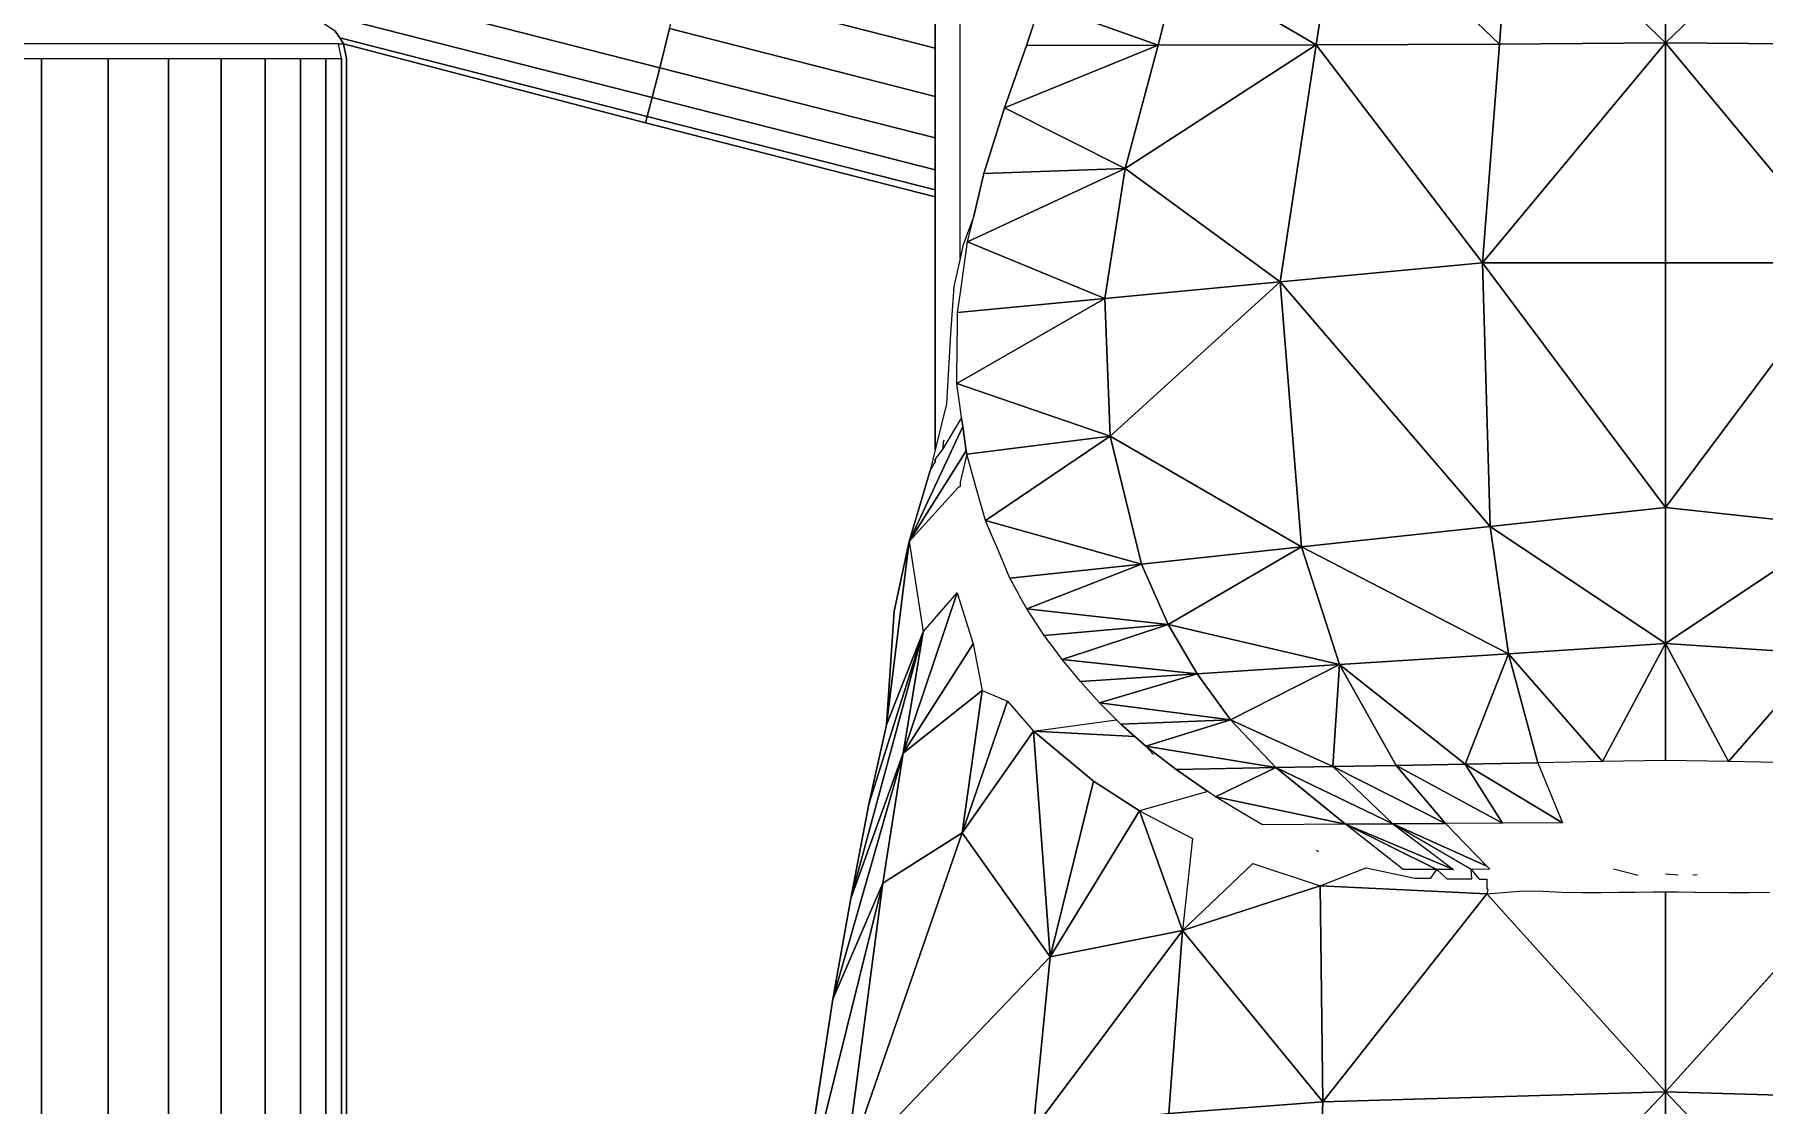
# Model space of a CAD drawing. Header units: centimetres. Extents: x -48696 to 156237, y -5617 to 29024.
# Drawn here: x 80514.478 to 80519.218, y 14724.857 to 14727.788 of the extents above; entities that cross this region are included whole.
import ezdxf

# ---------------------------------------------------------------- set-up
doc = ezdxf.new("R2010")
doc.units = ezdxf.units.CM
doc.layers.add('Moveis', color=1, linetype='Continuous', lineweight=9)
doc.layers.add('Parede Baixa', color=5, linetype='Continuous', lineweight=50)
doc.styles.add('Valéria', font='romantic.ttf', dxfattribs={"height": 10})
doc.dimstyles.new('Cota - 50', dxfattribs={"dimtxt": 10, "dimasz": 5, "dimexe": 10, "dimexo": 20, "dimgap": 5, "dimtad": 1, "dimtxsty": 'Valéria', "dimblk": 'DOT', "dimcen": 0, "dimclrd": 12, "dimclre": 12, "dimclrt": 2, "dimazin": 2, "dimtfac": 1, "dimtix": 1, "dimtmove": 0, "dimatfit": 3, "dimldrblk": 'DOT', "dimfxl": 1, "dimarcsym": 0})

# ---------------------------------------------------------------- blocks, each defined once
blk = doc.blocks.new('o')
at = {"layer": 'Moveis'}
for p, q in [((12557.0976, 3259.7316), (12557.0985, 3259.7198)), ((12557.0949, 3259.6499), (12557.0973, 3259.6824)), ((12557.0822, 3259.5158), (12557.0985, 3259.5799)), ((12557.1429, 3259.4344), (12557.1431, 3259.4443)), ((12557.1416, 3259.3825), (12557.1429, 3259.4344)), ((12557.1393, 3259.334), (12557.1416, 3259.3825)), ((12557.1386, 3259.2842), (12557.1393, 3259.334)), ((12557.0819, 3258.8727), (12557.079, 3258.8801)), ((12557.034, 3258.7523), (12557.0373, 3258.7573)), ((12556.7663, 3258.3134), (12556.7879, 3258.3331)), ((12556.7414, 3258.285), (12556.7098, 3258.249)), ((12556.7663, 3258.3134), (12556.7414, 3258.285)), ((12555.4038, 3257.8706), (12555.4803, 3257.8424)), ((12555.4803, 3257.8424), (12555.5125, 3257.8355)), ((12555.5125, 3257.8355), (12555.5848, 3257.8199)), ((12555.5848, 3257.8199), (12555.7066, 3257.8106)), ((12555.7066, 3257.8106), (12555.8866, 3257.8005)), ((12555.8866, 3257.8005), (12556.0048, 3257.7716)), ((12555.9794, 3257.7947), (12555.9824, 3257.7933)), ((12554.8377, 3257.7716), (12554.9713, 3257.7716)), ((12554.9713, 3257.7716), (12555.0957, 3257.7716)), ((12555.0957, 3257.7716), (12555.2026, 3257.7716)), ((12555.1638, 3257.027), (12555.3537, 3257.7716)), ((12555.2026, 3257.7716), (12555.2846, 3257.7716)), ((12555.2846, 3257.7716), (12555.3362, 3257.7716)), ((12555.3362, 3257.7716), (12555.3537, 3257.7716)), ((12555.3537, 3257.7716), (12556.0048, 3257.7716)), ((12556.002, 3257.7922), (12555.9824, 3257.7933)), ((12556.0048, 3257.7716), (12556.0576, 3257.7588)), ((12556.0296, 3257.7716), (12556.0362, 3257.7716)), ((12556.0576, 3257.7588), (12556.2404, 3257.7047)), ((12556.2404, 3257.7047), (12556.4193, 3257.666)), ((12556.4193, 3257.666), (12556.7118, 3257.6462)), ((12556.7118, 3257.6462), (12556.9156, 3257.6013)), ((12557.1581, 3257.5544), (12556.9156, 3257.6013)), ((12557.4167, 3257.5082), (12557.1581, 3257.5544)), ((12557.9917, 3257.42), (12557.4167, 3257.5082)), ((12554.9603, 3256.2502), (12555.1638, 3257.027)), ((12554.9279, 3256.2285), (12554.9455, 3256.2403)), ((12554.9455, 3256.2403), (12554.9603, 3256.2502)), ((12554.9603, 3256.2502), (12554.9986, 3256.2579)), ((12554.9603, 3256.237), (12554.9603, 3256.2502)), ((12554.9986, 3256.2579), (12558.2986, 3256.2579)), ((12554.9603, 3256.237), (12554.9603, 3256.1974)), ((12554.9603, 3256.1974), (12554.9603, 3256.1321)), ((12554.9603, 3256.1321), (12554.9603, 3256.0422)), ((12554.9603, 3256.0422), (12554.9603, 3255.9289)), ((12554.9603, 3255.9289), (12554.9603, 3255.7943)), ((12554.9603, 3255.7943), (12554.9603, 3255.6403)), ((12554.9603, 3255.6403), (12554.9603, 3255.4693)), ((12554.9603, 3255.4693), (12554.9603, 3255.2842))]:
    blk.add_line(p, q, dxfattribs=at)
for points in [[(12558.6294, 3259.6499), (12557.6556, 3259.6499), (12558.6236, 3260.5672)], [(12558.6236, 3260.5672), (12557.6556, 3259.6499), (12557.6807, 3260.5309)], [(12557.6807, 3260.5309), (12557.6556, 3259.6499), (12557.1459, 3260.1096)], [(12555.5235, 3260.1203), (12554.9582, 3259.6499), (12554.9611, 3260.0768)], [(12555.5235, 3259.6499), (12554.9582, 3259.6499), (12555.5235, 3260.1203)], [(12556.153, 3259.6499), (12555.5235, 3259.6499), (12555.5235, 3260.1203)], [(12556.2015, 3260.1005), (12556.153, 3259.6499), (12555.5235, 3260.1203)], [(12554.9611, 3260.0768), (12554.9582, 3259.6499), (12554.5757, 3260.0476)], [(12556.5022, 3259.6499), (12556.153, 3259.6499), (12556.2015, 3260.1005)], [(12556.5286, 3260.0535), (12556.5022, 3259.6499), (12556.2015, 3260.1005)], [(12554.9582, 3259.6499), (12554.5757, 3259.6499), (12554.5757, 3260.0476)], [(12556.8061, 3259.8119), (12556.5022, 3259.6499), (12556.5286, 3260.0535)], [(12556.8092, 3259.978), (12556.8061, 3259.8119), (12556.5286, 3260.0535)], [(12556.8061, 3259.8119), (12556.8029, 3259.6499), (12556.5022, 3259.6499)], [(12554.9582, 3259.6499), (12554.5757, 3259.2521), (12554.5757, 3259.6499)], [(12554.9611, 3259.2229), (12554.5757, 3259.2521), (12554.9582, 3259.6499)], [(12555.5235, 3259.1794), (12554.9611, 3259.2229), (12554.9582, 3259.6499)], [(12555.5235, 3259.1794), (12554.9582, 3259.6499), (12555.5235, 3259.6499)], [(12556.153, 3259.6499), (12555.5235, 3259.1794), (12555.5235, 3259.6499)], [(12556.2015, 3259.1992), (12555.5235, 3259.1794), (12556.153, 3259.6499)], [(12556.5022, 3259.6499), (12556.2015, 3259.1992), (12556.153, 3259.6499)], [(12556.5286, 3259.2462), (12556.2015, 3259.1992), (12556.5022, 3259.6499)], [(12556.8061, 3259.4878), (12556.5286, 3259.2462), (12556.5022, 3259.6499)], [(12556.8061, 3259.4878), (12556.5022, 3259.6499), (12556.8029, 3259.6499)], [(12557.6807, 3258.7688), (12557.1459, 3259.1901), (12557.6556, 3259.6499)], [(12558.6294, 3259.6499), (12558.6236, 3258.7325), (12557.6556, 3259.6499)], [(12558.6236, 3258.7325), (12557.6807, 3258.7688), (12557.6556, 3259.6499)], [(12556.8092, 3259.3217), (12556.5286, 3259.2462), (12556.8061, 3259.4878)], [(12556.9633, 3259.3852), (12556.8127, 3259.1343), (12556.8092, 3259.3217)], [(12556.9643, 3259.2304), (12556.8127, 3259.1343), (12556.9633, 3259.3852)], [(12556.8127, 3259.1343), (12556.5286, 3259.2462), (12556.8092, 3259.3217)], [(12554.9611, 3259.2229), (12554.5679, 3258.8119), (12554.5757, 3259.2521)], [(12554.9627, 3258.7512), (12554.5679, 3258.8119), (12554.9611, 3259.2229)], [(12555.5235, 3259.1794), (12554.9627, 3258.7512), (12554.9611, 3259.2229)], [(12556.5286, 3259.2462), (12556.2539, 3258.7134), (12556.2015, 3259.1992)], [(12556.5568, 3258.8111), (12556.2539, 3258.7134), (12556.5286, 3259.2462)], [(12556.8127, 3259.1343), (12556.5568, 3258.8111), (12556.5286, 3259.2462)], [(12556.9643, 3259.2304), (12556.816, 3258.9574), (12556.8127, 3259.1343)], [(12556.9653, 3259.084), (12556.816, 3258.9574), (12556.9643, 3259.2304)], [(12555.5727, 3258.6586), (12554.9627, 3258.7512), (12555.5235, 3259.1794)], [(12556.2015, 3259.1992), (12555.5727, 3258.6586), (12555.5235, 3259.1794)], [(12556.2539, 3258.7134), (12555.5727, 3258.6586), (12556.2015, 3259.1992)], [(12557.6807, 3258.7688), (12557.1252, 3258.7613), (12557.1459, 3259.1901)], [(12556.816, 3258.9574), (12556.5568, 3258.8111), (12556.8127, 3259.1343)], [(12556.9653, 3259.084), (12556.819, 3258.7941), (12556.816, 3258.9574)], [(12556.9663, 3258.9486), (12556.819, 3258.7941), (12556.9653, 3259.084)], [(12557.0833, 3259.1049), (12556.9671, 3258.8268), (12556.9663, 3258.9486)], [(12557.0834, 3259.0621), (12556.9671, 3258.8268), (12557.0833, 3259.1049)], [(12557.0836, 3258.9754), (12556.9671, 3258.8268), (12557.0834, 3259.0621)], [(12556.819, 3258.7941), (12556.5568, 3258.8111), (12556.816, 3258.9574)], [(12556.9663, 3258.9486), (12556.8217, 3258.6475), (12556.819, 3258.7941)], [(12556.9671, 3258.8268), (12556.8217, 3258.6475), (12556.9663, 3258.9486)], [(12556.9671, 3258.8268), (12556.8964, 3258.4921), (12556.8217, 3258.6475)], [(12554.9627, 3258.7512), (12554.7549, 3258.3976), (12554.5679, 3258.8119)], [(12556.5568, 3258.8111), (12556.4539, 3258.3705), (12556.2539, 3258.7134)], [(12556.5806, 3258.4451), (12556.4539, 3258.3705), (12556.5568, 3258.8111)], [(12556.819, 3258.7941), (12556.6986, 3258.5309), (12556.5568, 3258.8111)], [(12556.6986, 3258.5309), (12556.5806, 3258.4451), (12556.5568, 3258.8111)], [(12556.8217, 3258.6475), (12556.6986, 3258.5309), (12556.819, 3258.7941)], [(12554.964, 3258.3453), (12554.7549, 3258.3976), (12554.9627, 3258.7512)], [(12555.5727, 3258.6586), (12555.2809, 3258.2606), (12554.9627, 3258.7512)], [(12555.2809, 3258.2606), (12554.964, 3258.3453), (12554.9627, 3258.7512)], [(12557.2407, 3258.408), (12557.0683, 3258.5883), (12557.1252, 3258.7613)], [(12557.6807, 3258.7688), (12557.2407, 3258.408), (12557.1252, 3258.7613)], [(12557.7112, 3258.3723), (12557.2407, 3258.408), (12557.6807, 3258.7688)], [(12558.6236, 3258.7325), (12557.7112, 3258.3723), (12557.6807, 3258.7688)], [(12556.2539, 3258.7134), (12555.9692, 3258.2218), (12555.5727, 3258.6586)], [(12556.2981, 3258.3025), (12555.9692, 3258.2218), (12556.2539, 3258.7134)], [(12556.4539, 3258.3705), (12556.2981, 3258.3025), (12556.2539, 3258.7134)], [(12555.6153, 3258.2078), (12555.2809, 3258.2606), (12555.5727, 3258.6586)], [(12555.9692, 3258.2218), (12555.6153, 3258.2078), (12555.5727, 3258.6586)], [(12556.8217, 3258.6475), (12556.7663, 3258.3134), (12556.6986, 3258.5309)], [(12556.8265, 3258.391), (12556.7663, 3258.3134), (12556.8217, 3258.6475)], [(12556.6986, 3258.5309), (12556.655, 3258.1941), (12556.5806, 3258.4451)], [(12556.5806, 3258.4451), (12556.5432, 3258.0983), (12556.4539, 3258.3705)], [(12556.6, 3258.145), (12556.5432, 3258.0983), (12556.5806, 3258.4451)], [(12557.2407, 3258.408), (12556.9328, 3258.2971), (12557.0037, 3258.4336)], [(12554.964, 3258.3453), (12554.8567, 3258.0426), (12554.7549, 3258.3976)], [(12557.3082, 3258.0674), (12556.9328, 3258.2971), (12557.2407, 3258.408)], [(12557.7528, 3258.024), (12557.2407, 3258.408), (12557.7112, 3258.3723)], [(12557.7528, 3258.024), (12557.3082, 3258.0674), (12557.2407, 3258.408)], [(12555.1252, 3257.9503), (12554.9651, 3258.0063), (12554.964, 3258.3453)], [(12555.2809, 3258.2606), (12555.1252, 3257.9503), (12554.964, 3258.3453)], [(12556.4539, 3258.3705), (12556.4135, 3258.0073), (12556.2981, 3258.3025)], [(12556.482, 3258.0522), (12556.4135, 3258.0073), (12556.4539, 3258.3705)], [(12556.2981, 3258.3025), (12556.1859, 3257.9012), (12555.9692, 3258.2218)], [(12557.3082, 3258.0674), (12556.8567, 3258.1784), (12556.9328, 3258.2971)], [(12555.2938, 3257.8971), (12555.1252, 3257.9503), (12555.2809, 3258.2606)], [(12555.6153, 3258.2078), (12555.47, 3257.8546), (12555.2809, 3258.2606)], [(12555.9692, 3258.2218), (12555.8341, 3257.827), (12555.6153, 3258.2078)], [(12557.3082, 3258.0674), (12556.7277, 3258.0247), (12556.8567, 3258.1784)], [(12557.3082, 3258.0674), (12556.9893, 3257.8407), (12556.7277, 3258.0247)], [(12557.8611, 3257.5393), (12556.9893, 3257.8407), (12557.3082, 3258.0674)], [(12557.8611, 3257.5393), (12557.3082, 3258.0674), (12557.7528, 3258.024)], [(12556.9893, 3257.8407), (12556.6505, 3257.9577), (12556.7277, 3258.0247)], [(12556.9893, 3257.8407), (12556.6234, 3257.8928), (12556.6505, 3257.9577)], [(12556.7845, 3257.6889), (12556.5037, 3257.869), (12556.6234, 3257.8928)], [(12556.2404, 3257.7047), (12555.9443, 3257.8425), (12556.0074, 3257.8514)], [(12556.7845, 3257.6889), (12556.3723, 3257.8282), (12556.5037, 3257.869)], [(12557.8611, 3257.5393), (12557.1187, 3257.6374), (12556.9893, 3257.8407)], [(12556.7845, 3257.6889), (12556.4727, 3257.7411), (12556.3723, 3257.8282)], [(12556.7118, 3257.6462), (12556.2404, 3257.7047), (12556.4727, 3257.7411)], [(12557.1581, 3257.5544), (12556.4727, 3257.7411), (12556.7845, 3257.6889)], [(12557.1581, 3257.5544), (12556.9156, 3257.6013), (12556.4727, 3257.7411)], [(12556.9156, 3257.6013), (12556.7118, 3257.6462), (12556.4727, 3257.7411)], [(12556.7118, 3257.6462), (12556.4193, 3257.666), (12556.2404, 3257.7047)], [(12557.4167, 3257.5082), (12556.7845, 3257.6889), (12557.1187, 3257.6374)], [(12557.4167, 3257.5082), (12557.1581, 3257.5544), (12556.7845, 3257.6889)], [(12557.9917, 3257.42), (12557.1187, 3257.6374), (12557.8611, 3257.5393)], [(12557.9917, 3257.42), (12557.4167, 3257.5082), (12557.1187, 3257.6374)]]:
    blk.add_3dface(points, dxfattribs=at)
for points, invisible_edges in [([(12557.1416, 3259.9173), (12557.1459, 3260.1096), (12557.1429, 3259.8653)], 3), ([(12557.6556, 3259.6499), (12557.1429, 3259.8653), (12557.1459, 3260.1096)], 3), ([(12557.6556, 3259.6499), (12557.1427, 3259.8144), (12557.1429, 3259.8653)], 13), ([(12557.6556, 3259.6499), (12557.1417, 3259.7278), (12557.1427, 3259.8144)], 13), ([(12557.6556, 3259.6499), (12557.1412, 3259.6825), (12557.1417, 3259.7245)], 13), ([(12557.6556, 3259.6499), (12557.1417, 3259.7245), (12557.1417, 3259.7278)], 13), ([(12557.1412, 3259.6781), (12557.6556, 3259.6499), (12557.1408, 3259.6499)], 1), ([(12557.6556, 3259.6499), (12557.1412, 3259.6781), (12557.1412, 3259.6825)], 13), ([(12557.6556, 3259.6499), (12557.1412, 3259.6216), (12557.1408, 3259.6499)], 1), ([(12557.1412, 3259.6216), (12557.6556, 3259.6499), (12557.1412, 3259.6172)], 3), ([(12557.1412, 3259.6172), (12557.6556, 3259.6499), (12557.1417, 3259.5719)], 3), ([(12557.1417, 3259.5719), (12557.6556, 3259.6499), (12557.1422, 3259.5303)], 3), ([(12557.1422, 3259.5303), (12557.6556, 3259.6499), (12557.1427, 3259.4853)], 3), ([(12557.1427, 3259.4853), (12557.6556, 3259.6499), (12557.1431, 3259.4443)], 3), ([(12557.1431, 3259.4443), (12557.6556, 3259.6499), (12557.1459, 3259.1901)], 13), ([(12557.1459, 3259.1901), (12557.1429, 3259.4344), (12557.1431, 3259.4443)], 13), ([(12557.1459, 3259.1901), (12557.1416, 3259.3825), (12557.1429, 3259.4344)], 13), ([(12557.1459, 3259.1901), (12557.1393, 3259.334), (12557.1416, 3259.3825)], 13), ([(12557.1393, 3259.334), (12557.1459, 3259.1901), (12557.1386, 3259.2842)], 1), ([(12556.9663, 3258.9486), (12556.9901, 3259.1081), (12557.0748, 3259.1903)], 1), ([(12557.0748, 3259.1903), (12557.0832, 3259.1504), (12556.9663, 3258.9486)], 1), ([(12557.0832, 3259.1504), (12557.0748, 3259.1903), (12557.083, 3259.1984)], 1), ([(12557.1323, 3259.1902), (12557.1086, 3259.171), (12557.1083, 3259.1902)], 1), ([(12557.1252, 3258.7613), (12557.1323, 3259.1902), (12557.1459, 3259.1901)], 3), ([(12557.1459, 3259.1901), (12557.1323, 3259.1902), (12557.1358, 3259.193)], 1), ([(12557.1086, 3259.171), (12557.1072, 3259.1519), (12557.0832, 3259.1504)], 1), ([(12557.1072, 3259.1519), (12557.1086, 3259.171), (12557.1074, 3259.1292)], 3), ([(12557.1074, 3259.1292), (12557.1086, 3259.171), (12557.1078, 3259.0872)], 3), ([(12556.9757, 3259.0941), (12556.9663, 3258.9486), (12556.9653, 3259.084)], 1), ([(12556.9663, 3258.9486), (12556.9757, 3259.0941), (12556.9901, 3259.1081)], 13), ([(12557.1078, 3259.0872), (12557.1055, 3259.0459), (12557.0834, 3259.0621)], 1), ([(12557.1055, 3259.0459), (12557.1078, 3259.0872), (12557.1056, 3259.0049)], 3), ([(12557.1056, 3259.0049), (12557.0819, 3258.8727), (12557.079, 3258.8801)], 1), ([(12557.0819, 3258.8727), (12557.1056, 3259.0049), (12557.1252, 3258.7613)], 3), ([(12556.9671, 3258.8268), (12556.9366, 3258.5596), (12556.8964, 3258.4921)], 1), ([(12556.9366, 3258.5596), (12556.9671, 3258.8268), (12556.9686, 3258.6132)], 1), ([(12556.8217, 3258.6475), (12556.8833, 3258.4731), (12556.8265, 3258.391)], 1), ([(12556.8833, 3258.4731), (12556.8217, 3258.6475), (12556.8964, 3258.4921)], 1), ([(12556.6986, 3258.5309), (12556.6782, 3258.2174), (12556.655, 3258.1941)], 1), ([(12556.6782, 3258.2174), (12556.6986, 3258.5309), (12556.6983, 3258.2376)], 3), ([(12556.6983, 3258.2376), (12556.6986, 3258.5309), (12556.7098, 3258.249)], 1), ([(12556.7663, 3258.3134), (12556.7098, 3258.249), (12556.6986, 3258.5309)], 1), ([(12556.8567, 3258.1784), (12556.8265, 3258.391), (12556.8833, 3258.4731)], 13), ([(12556.8567, 3258.1784), (12556.8833, 3258.4731), (12556.9328, 3258.2971)], 1), ([(12556.655, 3258.1941), (12556.6, 3258.145), (12556.5806, 3258.4451)], 1), ([(12556.8567, 3258.1784), (12556.7663, 3258.3134), (12556.8265, 3258.391)], 13), ([(12554.964, 3258.3453), (12554.916, 3258.0228), (12554.8567, 3258.0426)], 1), ([(12554.916, 3258.0228), (12554.964, 3258.3453), (12554.9651, 3258.0063)], 1), ([(12556.5432, 3258.0983), (12556.482, 3258.0522), (12556.4539, 3258.3705)], 1), ([(12556.2981, 3258.3025), (12556.215, 3257.9134), (12556.1859, 3257.9012)], 1), ([(12556.215, 3257.9134), (12556.2981, 3258.3025), (12556.2541, 3257.93)], 3), ([(12556.2541, 3257.93), (12556.2981, 3258.3025), (12556.3346, 3257.9639)], 1), ([(12556.2981, 3258.3025), (12556.3813, 3257.9896), (12556.3346, 3257.9639)], 3), ([(12556.3813, 3257.9896), (12556.2981, 3258.3025), (12556.4135, 3258.0073)], 1), ([(12556.7098, 3258.249), (12556.7663, 3258.3134), (12556.7414, 3258.285)], 1), ([(12556.7277, 3258.0247), (12556.7098, 3258.249), (12556.7414, 3258.285)], 1), ([(12556.7414, 3258.285), (12556.8567, 3258.1784), (12556.7277, 3258.0247)], 1), ([(12556.8567, 3258.1784), (12556.7414, 3258.285), (12556.7663, 3258.3134)], 13), ([(12555.2809, 3258.2606), (12555.4038, 3257.8706), (12555.2938, 3257.8971)], 1), ([(12555.4038, 3257.8706), (12555.2809, 3258.2606), (12555.47, 3257.8546)], 1), ([(12556.7098, 3258.249), (12556.7277, 3258.0247), (12556.6983, 3258.2376)], 1), ([(12555.6153, 3258.2078), (12555.6063, 3257.8355), (12555.47, 3257.8546)], 1), ([(12555.6063, 3257.8355), (12555.6153, 3258.2078), (12555.651, 3257.8292)], 1), ([(12555.8341, 3257.827), (12555.651, 3257.8292), (12555.6153, 3258.2078)], 1), ([(12555.9692, 3258.2218), (12555.8419, 3257.8281), (12555.8341, 3257.827)], 1), ([(12555.8419, 3257.8281), (12555.9692, 3258.2218), (12555.8946, 3257.8355)], 3), ([(12555.8946, 3257.8355), (12555.9692, 3258.2218), (12555.9232, 3257.8395)], 3), ([(12555.9232, 3257.8395), (12555.9692, 3258.2218), (12555.9443, 3257.8425)], 3), ([(12555.9443, 3257.8425), (12555.9692, 3258.2218), (12556.0074, 3257.8514)], 3), ([(12556.0074, 3257.8514), (12555.9692, 3258.2218), (12556.0153, 3257.8526)], 1), ([(12555.9692, 3258.2218), (12556.0961, 3257.8756), (12556.0153, 3257.8526)], 1), ([(12556.0961, 3257.8756), (12555.9692, 3258.2218), (12556.1859, 3257.9012)], 1), ([(12556.6, 3258.145), (12556.655, 3258.1941), (12556.6228, 3258.1654)], 1), ([(12556.482, 3258.0522), (12556.5432, 3258.0983), (12556.485, 3258.0545)], 3), ([(12556.485, 3258.0545), (12556.5432, 3258.0983), (12556.5146, 3258.0767)], 1), ([(12555.1252, 3257.9503), (12554.916, 3258.0228), (12554.9651, 3258.0063)], 1), ([(12556.3346, 3257.9639), (12556.3813, 3257.9896), (12556.3728, 3257.9849)], 1), ([(12552.0413, 3257.8355), (12555.1252, 3257.9503), (12555.2938, 3257.8971)], 13), ([(12555.4803, 3257.8424), (12555.2938, 3257.8971), (12555.4038, 3257.8706)], 1), ([(12556.9893, 3257.8407), (12556.7845, 3257.6889), (12556.6234, 3257.8928)], 1), ([(12552.0413, 3257.8355), (12555.4803, 3257.8424), (12555.5125, 3257.8355)], 1), ([(12555.9443, 3257.8425), (12556.002, 3257.7922), (12555.9232, 3257.8395)], 1), ([(12556.002, 3257.7922), (12555.9443, 3257.8425), (12556.2404, 3257.7047)], 13), ([(12556.0153, 3257.8526), (12556.2404, 3257.7047), (12556.0074, 3257.8514)], 1), ([(12556.2404, 3257.7047), (12556.0153, 3257.8526), (12556.0872, 3257.8355)], 13), ([(12556.7845, 3257.6889), (12556.9893, 3257.8407), (12557.1187, 3257.6374)], 1), ([(12552.0413, 3257.7716), (12555.5125, 3257.8355), (12554.3217, 3257.7716)], 3), ([(12554.3217, 3257.7716), (12555.5125, 3257.8355), (12554.3393, 3257.7716)], 3), ([(12554.3393, 3257.7716), (12555.5125, 3257.8355), (12554.3908, 3257.7716)], 3), ([(12554.3908, 3257.7716), (12555.5125, 3257.8355), (12554.4728, 3257.7716)], 3), ([(12554.4728, 3257.7716), (12555.5125, 3257.8355), (12554.5797, 3257.7716)], 3), ([(12554.5797, 3257.7716), (12555.5125, 3257.8355), (12554.7042, 3257.7716)], 3), ([(12554.7042, 3257.7716), (12555.5125, 3257.8355), (12554.8377, 3257.7716)], 3), ([(12554.8377, 3257.7716), (12555.5125, 3257.8355), (12554.9713, 3257.7716)], 3), ([(12554.9713, 3257.7716), (12555.5125, 3257.8355), (12555.0957, 3257.7716)], 3), ([(12555.0957, 3257.7716), (12555.5125, 3257.8355), (12555.2026, 3257.7716)], 3), ([(12555.2026, 3257.7716), (12555.5125, 3257.8355), (12555.2846, 3257.7716)], 3), ([(12555.2846, 3257.7716), (12555.5125, 3257.8355), (12555.3362, 3257.7716)], 3), ([(12555.3362, 3257.7716), (12555.5125, 3257.8355), (12555.3537, 3257.7716)], 3), ([(12555.3537, 3257.7716), (12555.5125, 3257.8355), (12555.5848, 3257.8199)], 13), ([(12555.3537, 3257.7716), (12555.5848, 3257.8199), (12556.0048, 3257.7716)], 3), ([(12556.0048, 3257.7716), (12555.5848, 3257.8199), (12555.7066, 3257.8106)], 13), ([(12555.651, 3257.8292), (12555.8341, 3257.827), (12555.6777, 3257.8289)], 3), ([(12555.6777, 3257.8289), (12555.8341, 3257.827), (12555.8157, 3257.8272)], 1), ([(12556.0048, 3257.7716), (12555.7066, 3257.8106), (12555.8866, 3257.8005)], 1), ([(12556.2404, 3257.7047), (12556.0872, 3257.8355), (12556.101, 3257.8308)], 3), ([(12556.101, 3257.8308), (12556.0872, 3257.8355), (12556.099, 3257.8355)], 1), ([(12554.8047, 3257.1186), (12554.8377, 3257.7716), (12554.9713, 3257.7716)], 1), ([(12554.9713, 3257.7716), (12554.9215, 3257.0888), (12554.8047, 3257.1186)], 1), ([(12554.9215, 3257.0888), (12554.9713, 3257.7716), (12555.0957, 3257.7716)], 1), ([(12555.0957, 3257.7716), (12555.0219, 3257.0632), (12554.9215, 3257.0888)], 1), ([(12555.0219, 3257.0632), (12555.0957, 3257.7716), (12555.2026, 3257.7716)], 1), ([(12555.2026, 3257.7716), (12555.0988, 3257.0435), (12555.0219, 3257.0632)], 1), ([(12555.0988, 3257.0435), (12555.2026, 3257.7716), (12555.2846, 3257.7716)], 1), ([(12555.2846, 3257.7716), (12555.1472, 3257.0312), (12555.0988, 3257.0435)], 1), ([(12555.1472, 3257.0312), (12555.2846, 3257.7716), (12555.3362, 3257.7716)], 1), ([(12555.3362, 3257.7716), (12555.1638, 3257.027), (12555.1472, 3257.0312)], 1), ([(12558.2986, 3256.2579), (12555.1638, 3257.027), (12555.3537, 3257.7716)], 13), ([(12558.2986, 3256.2579), (12555.1638, 3257.027), (12555.3537, 3257.7716)], 13), ([(12558.2986, 3256.2579), (12555.1638, 3257.027), (12555.3537, 3257.7716)], 13), ([(12558.2986, 3256.2579), (12555.1638, 3257.027), (12555.3537, 3257.7716)], 13), ([(12558.2986, 3256.2579), (12555.1638, 3257.027), (12555.3537, 3257.7716)], 13), ([(12555.1638, 3257.027), (12555.3362, 3257.7716), (12555.3537, 3257.7716)], 1), ([(12558.2986, 3256.2579), (12555.3537, 3257.7716), (12556.0048, 3257.7716)], 13), ([(12558.2986, 3256.2579), (12555.3537, 3257.7716), (12556.0048, 3257.7716)], 13), ([(12558.2986, 3256.2579), (12555.3537, 3257.7716), (12556.0048, 3257.7716)], 13), ([(12558.2986, 3256.2579), (12555.3537, 3257.7716), (12556.0048, 3257.7716)], 13), ([(12558.2986, 3256.2579), (12555.3537, 3257.7716), (12556.0048, 3257.7716)], 13), ([(12556.002, 3257.7922), (12556.0362, 3257.7716), (12556.0296, 3257.7716)], 1), ([(12558.2986, 3256.2579), (12556.0048, 3257.7716), (12556.0576, 3257.7588)], 13), ([(12558.2986, 3256.2579), (12556.0048, 3257.7716), (12556.0576, 3257.7588)], 13), ([(12558.2986, 3256.2579), (12556.0048, 3257.7716), (12556.0576, 3257.7588)], 13), ([(12558.2986, 3256.2579), (12556.0048, 3257.7716), (12556.0576, 3257.7588)], 13), ([(12558.2986, 3256.2579), (12556.0048, 3257.7716), (12556.0576, 3257.7588)], 13), ([(12556.0362, 3257.7716), (12556.2404, 3257.7047), (12556.0576, 3257.7588)], 1), ([(12558.2986, 3256.2579), (12556.0576, 3257.7588), (12556.2404, 3257.7047)], 13), ([(12558.2986, 3256.2579), (12556.0576, 3257.7588), (12556.2404, 3257.7047)], 13), ([(12558.2986, 3256.2579), (12556.0576, 3257.7588), (12556.2404, 3257.7047)], 13), ([(12558.2986, 3256.2579), (12556.0576, 3257.7588), (12556.2404, 3257.7047)], 13), ([(12558.2986, 3256.2579), (12556.0576, 3257.7588), (12556.2404, 3257.7047)], 13), ([(12558.2986, 3256.2579), (12556.2404, 3257.7047), (12556.4193, 3257.666)], 13), ([(12558.2986, 3256.2579), (12556.2404, 3257.7047), (12556.4193, 3257.666)], 13), ([(12558.2986, 3256.2579), (12556.2404, 3257.7047), (12556.4193, 3257.666)], 13), ([(12558.2986, 3256.2579), (12556.2404, 3257.7047), (12556.4193, 3257.666)], 13), ([(12558.2986, 3256.2579), (12556.2404, 3257.7047), (12556.4193, 3257.666)], 13), ([(12558.2986, 3256.2579), (12556.4193, 3257.666), (12556.7118, 3257.6462)], 13), ([(12558.2986, 3256.2579), (12556.4193, 3257.666), (12556.7118, 3257.6462)], 13), ([(12558.2986, 3256.2579), (12556.4193, 3257.666), (12556.7118, 3257.6462)], 13), ([(12558.2986, 3256.2579), (12556.4193, 3257.666), (12556.7118, 3257.6462)], 13), ([(12558.2986, 3256.2579), (12556.4193, 3257.666), (12556.7118, 3257.6462)], 13), ([(12558.2986, 3256.2579), (12556.7118, 3257.6462), (12556.9156, 3257.6013)], 13), ([(12558.2986, 3256.2579), (12556.7118, 3257.6462), (12556.9156, 3257.6013)], 13), ([(12558.2986, 3256.2579), (12556.7118, 3257.6462), (12556.9156, 3257.6013)], 13), ([(12558.2986, 3256.2579), (12556.7118, 3257.6462), (12556.9156, 3257.6013)], 13), ([(12558.2986, 3256.2579), (12556.7118, 3257.6462), (12556.9156, 3257.6013)], 13), ([(12558.2986, 3256.2579), (12556.9156, 3257.6013), (12557.1581, 3257.5544)], 13), ([(12558.2986, 3256.2579), (12556.9156, 3257.6013), (12557.1581, 3257.5544)], 13), ([(12558.2986, 3256.2579), (12556.9156, 3257.6013), (12557.1581, 3257.5544)], 13), ([(12558.2986, 3256.2579), (12556.9156, 3257.6013), (12557.1581, 3257.5544)], 13), ([(12558.2986, 3256.2579), (12556.9156, 3257.6013), (12557.1581, 3257.5544)], 13), ([(12558.2986, 3256.2579), (12557.1581, 3257.5544), (12557.4167, 3257.5082)], 13), ([(12558.2986, 3256.2579), (12557.1581, 3257.5544), (12557.4167, 3257.5082)], 13), ([(12558.2986, 3256.2579), (12557.1581, 3257.5544), (12557.4167, 3257.5082)], 13), ([(12558.2986, 3256.2579), (12557.1581, 3257.5544), (12557.4167, 3257.5082)], 13), ([(12558.2986, 3256.2579), (12557.1581, 3257.5544), (12557.4167, 3257.5082)], 13), ([(12558.2986, 3256.2579), (12557.4167, 3257.5082), (12557.9917, 3257.42)], 13), ([(12558.2986, 3256.2579), (12557.4167, 3257.5082), (12557.9917, 3257.42)], 13), ([(12558.2986, 3256.2579), (12557.4167, 3257.5082), (12557.9917, 3257.42)], 13), ([(12558.2986, 3256.2579), (12557.4167, 3257.5082), (12557.9917, 3257.42)], 13), ([(12558.2986, 3256.2579), (12557.4167, 3257.5082), (12557.9917, 3257.42)], 13), ([(12554.7781, 3256.1079), (12554.9215, 3257.0888), (12555.0219, 3257.0632)], 1), ([(12555.0219, 3257.0632), (12554.8486, 3256.1079), (12554.7781, 3256.1079)], 1), ([(12554.8486, 3256.1079), (12555.0219, 3257.0632), (12554.8486, 3256.0957)], 3), ([(12554.8486, 3256.0957), (12555.0219, 3257.0632), (12554.8486, 3256.0595)], 3), ([(12554.8486, 3256.0595), (12555.0219, 3257.0632), (12555.0988, 3257.0435)], 1), ([(12555.0988, 3257.0435), (12554.8486, 3255.9997), (12554.8486, 3256.0595)], 1), ([(12554.9062, 3256.196), (12555.0988, 3257.0435), (12554.9279, 3256.2285)], 3), ([(12554.9279, 3256.2285), (12555.0988, 3257.0435), (12554.9455, 3256.2403)], 3), ([(12554.9455, 3256.2403), (12555.0988, 3257.0435), (12555.1472, 3257.0312)], 1), ([(12555.1472, 3257.0312), (12554.9603, 3256.2502), (12554.9455, 3256.2403)], 1), ([(12554.9603, 3256.2502), (12555.1472, 3257.0312), (12555.1638, 3257.027)], 1), ([(12555.1638, 3257.027), (12554.9986, 3256.2579), (12554.9603, 3256.2502)], 1), ([(12555.1638, 3257.027), (12554.9986, 3256.2579), (12554.9603, 3256.2502)], 1), ([(12555.1638, 3257.027), (12554.9986, 3256.2579), (12554.9603, 3256.2502)], 1), ([(12555.1638, 3257.027), (12554.9986, 3256.2579), (12554.9603, 3256.2502)], 1), ([(12555.1638, 3257.027), (12554.9986, 3256.2579), (12554.9603, 3256.2502)], 1), ([(12554.9986, 3256.2579), (12555.1638, 3257.027), (12558.2986, 3256.2579)], 3), ([(12554.9986, 3256.2579), (12555.1638, 3257.027), (12558.2986, 3256.2579)], 3), ([(12554.9986, 3256.2579), (12555.1638, 3257.027), (12558.2986, 3256.2579)], 3), ([(12554.9986, 3256.2579), (12555.1638, 3257.027), (12558.2986, 3256.2579)], 3), ([(12554.9986, 3256.2579), (12555.1638, 3257.027), (12558.2986, 3256.2579)], 3), ([(12554.9986, 3256.2579), (12554.9603, 3256.237), (12554.9603, 3256.2502)], 1), ([(12554.9603, 3256.237), (12554.9986, 3256.2579), (12554.9986, 3256.2446)], 3), ([(12554.9986, 3256.2446), (12554.9986, 3256.2579), (12558.2986, 3256.2579)], 13), ([(12554.9986, 3256.2446), (12558.2986, 3256.2579), (12558.2986, 3256.2446)], 3), ([(12558.2986, 3256.2446), (12554.9986, 3256.2048), (12554.9986, 3256.2446)], 1), ([(12554.9986, 3256.2048), (12558.2986, 3256.2446), (12558.2986, 3256.2048)], 1), ([(12558.2986, 3256.2048), (12554.9986, 3256.1392), (12554.9986, 3256.2048)], 1), ([(12554.9986, 3256.1392), (12558.2986, 3256.2048), (12558.2986, 3256.1392)], 1), ([(12558.2986, 3256.1392), (12554.9986, 3256.0488), (12554.9986, 3256.1392)], 1), ([(12554.9986, 3256.0488), (12558.2986, 3256.1392), (12558.2986, 3256.0488)], 1), ([(12558.2986, 3256.0488), (12554.9986, 3255.9351), (12554.9986, 3256.0488)], 1), ([(12554.9986, 3255.9351), (12558.2986, 3256.0488), (12558.2986, 3255.9351)], 1), ([(12554.9986, 3255.9351), (12558.2986, 3255.7998), (12554.9986, 3255.7998)], 1), ([(12558.2986, 3255.7998), (12554.9986, 3255.9351), (12558.2986, 3255.9351)], 1), ([(12558.2986, 3255.7998), (12554.9986, 3255.6451), (12554.9986, 3255.7998)], 1), ([(12554.9986, 3255.6451), (12558.2986, 3255.7998), (12558.2986, 3255.6451)], 1), ([(12558.2986, 3255.6451), (12554.9986, 3255.4734), (12554.9986, 3255.6451)], 1), ([(12554.9986, 3255.4734), (12558.2986, 3255.6451), (12558.2986, 3255.4734)], 1), ([(12558.2986, 3255.4734), (12554.9986, 3255.2874), (12554.9986, 3255.4734)], 1), ([(12554.9986, 3255.2874), (12558.2986, 3255.4734), (12558.2986, 3255.2874)], 1)]:
    blk.add_3dface(points, dxfattribs=dict(at, invisible_edges=invisible_edges))
blk = doc.blocks.new('_Dot')
at = {"color": 0, "linetype": 'ByBlock', "lineweight": -2}
blk.add_line((-0.5, 0), (-1, 0), dxfattribs=at)
at = {"color": 0, "linetype": 'ByBlock', "const_width": 0.5}
blk.add_lwpolyline([(-0.25, 0, 1), (0.25, 0, 1)], format="xyb", close=True, dxfattribs=at)
blk = doc.blocks.new('*D1483')
at = {"color": 12, "lineweight": -2, "transparency": 16777216}
for p, q in [((80358.602, 14710.9211), (80358.602, 14689.4745)), ((80598.6019, 14710.7812), (80598.6019, 14689.4745)), ((80363.602, 14699.4745), (80593.6019, 14699.4745))]:
    blk.add_line(p, q, dxfattribs=at)
at = {"layer": 'Defpoints', "color": 0, "transparency": 16777216}
for p in [(80358.602, 14730.9211), (80598.6019, 14730.7812), (80598.6019, 14699.4745)]:
    blk.add_point(p, dxfattribs=at)
at = {"color": 12, "lineweight": -2, "transparency": 16777216, "xscale": 5, "yscale": 5, "zscale": 5, "rotation": 180}
blk.add_blockref('_Dot', (80358.602, 14699.4745), dxfattribs=at)
at = {"color": 12, "lineweight": -2, "transparency": 16777216, "xscale": 5, "yscale": 5, "zscale": 5}
blk.add_blockref('_Dot', (80598.6019, 14699.4745), dxfattribs=at)
at = {"color": 2, "transparency": 16777216, "insert": (80478.6019, 14709.5855), "char_height": 10, "attachment_point": 5, "style": 'Valéria'}
blk.add_mtext('240', dxfattribs=at)

msp = doc.modelspace()

# ---------------------------------------------------------------- hatches: boundary and pattern name
h = msp.add_hatch()
h.set_pattern_fill('GRASS2', color=74, scale=15, angle=-90, pattern_type=2)
h.set_pattern_definition([(270, (0.3, -4.5), (15, -15), [2.25, -0.45, 0.6, -0.45, 2.25, -9]), (270, (0.75, -3.75), (15, -15), [1.5, -1.125, 2.25, -1.125, 1.5, -7.5]), (270, (6.75, -9), (15, -15), [1.875, -0.75, 1.875, -10.5]), (270, (9.75, -1.5), (15, -15), [0.75, -1.5, 0.75, -12]), (0, (9.75, -3), (15, 15), [1.35, -13.65]), (0, (0.75, -7.5), (15, 15), [1.5, -13.5]), (0, (6.75, -11.25), (15, 15), [1.5, -13.5]), (315, (0.6, -9.45), (15, -7e-15), [1.5, -19.7132034]), (45, (0.6, -5.55), (7e-15, 15), [1.5, -19.7132034]), (333.434949, (0.675, -9), (15, -8e-10), [1.5, -32.0410197]), (345.9637565, (0.75, -8.25), (15, -5e-10), [1.5, -60.3465844]), (345.9637565, (6.75, -12), (15, -5e-10), [1.2, -60.6465844]), (345.9637565, (9.75, -3.3), (15, -5e-10), [1.05, -60.7965844]), (14.0362435, (0.75, -6.75), (15, 5e-10), [1.5, -60.3465844]), (14.0362435, (6.75, -10.5), (15, 5e-10), [1.2, -60.6465844]), (14.0362435, (9.75, -2.7), (15, 5e-10), [1.05, -60.7965844]), (26.565051, (0.675, -6), (15, 6e-09), [1.5, -32.041002])])
h.paths.add_polyline_path([(80454.69912, 14191.38214), (80464.69912, 14191.38214), (80464.69912, 14225.81834), (80454.69912, 14225.81834)], flags=17)
h.paths.add_polyline_path([(80384.69912, 14192.70011), (80394.69912, 14192.70011), (80394.69912, 14225.81834), (80384.69912, 14225.81834)], flags=17)
h.paths.add_polyline_path([(80314.69912, 14192.84816), (80324.69912, 14192.84816), (80324.69912, 14225.81834), (80314.69912, 14225.81834)], flags=17)
h.paths.add_polyline_path([(80244.69912, 14192.89721), (80254.69912, 14192.89721), (80254.69912, 14225.81834), (80244.69912, 14225.81834)], flags=17)
h.paths.add_polyline_path([(80174.69912, 14192.66604), (80184.69912, 14192.66604), (80184.69912, 14225.81834), (80174.69912, 14225.81834)], flags=17)
h.paths.add_polyline_path([(80114.69912, 14190.01649), (80104.69912, 14190.01649), (80104.69912, 14226.43894), (80114.69912, 14226.43894)], flags=17)
h.paths.add_polyline_path([(80114.73594, 14015.75891), (80105.45134, 14015.75891), (80105.45134, 13966.09804), (80114.73594, 13966.09804)], flags=17)
h.paths.add_polyline_path([(80174.69912, 14012.93153), (80184.53649, 14012.93153), (80184.53649, 13966.48462), (80174.69912, 13966.48462)], flags=17)
h.paths.add_polyline_path([(80244.53649, 14012.29726), (80255.81512, 14012.29726), (80255.81512, 13966.6455), (80244.53649, 13966.6455)], flags=17)
h.paths.add_polyline_path([(80315.81512, 14012.24748), (80325.89364, 14012.24748), (80325.89364, 13966.5964), (80315.81512, 13966.5964)], flags=17)
h.paths.add_polyline_path([(80385.89364, 14012.23207), (80394.69912, 14012.23207), (80394.69912, 13966.19413), (80385.89364, 13966.19413)], flags=17)
h.paths.add_polyline_path([(80454.69912, 14012.56338), (80464.5962, 14012.56338), (80464.5962, 13964.84379), (80454.69912, 13964.84379)], flags=17)
h.paths.add_polyline_path([(80113.88375, 13788.19896), (80103.88375, 13788.19896), (80103.88375, 13718.94975), (80113.88375, 13718.94975)], flags=17)
h.paths.add_polyline_path([(80183.88375, 13786.54159), (80173.88375, 13786.54159), (80173.88375, 13718.83748), (80183.88375, 13718.83748)], flags=17)
h.paths.add_polyline_path([(80253.88375, 13786.04683), (80243.88375, 13786.04683), (80243.88375, 13718.72521), (80253.88375, 13718.72521)], flags=17)
h.paths.add_polyline_path([(80323.88375, 13785.99794), (80313.88375, 13785.99794), (80313.88375, 13717.5988), (80323.88375, 13717.5988)], flags=17)
h.paths.add_polyline_path([(80394.01909, 13786.04438), (80383.88375, 13786.04438), (80383.88375, 13718.50067), (80394.01909, 13718.50067)], flags=17)
h.paths.add_polyline_path([(80464.88356, 13752.03022), (80453.88356, 13752.03022), (80453.88356, 13786.58767), (80464.88356, 13786.58767)], flags=17)
edge = h.paths.add_edge_path()
edge.add_line((80294.20842, 14730.95869), (79989.53756, 14731.13639))
edge.add_line((79989.53756, 14731.13639), (80001.22697, 14344.99725))
edge.add_line((80001.22697, 14344.99725), (80293.66552, 14345.05738))
edge.add_line((80293.66552, 14345.05738), (80293.58617, 14730.95905))
edge.add_line((81328.05613, 14249.72843), (81145.51803, 14249.78151))
edge.add_line((81145.51803, 14249.78151), (81145.49184, 14159.72843))
edge.add_line((81145.49184, 14159.72843), (80898.83282, 14159.72843))
edge.add_line((80898.83282, 14159.72843), (80898.83282, 14024.65411))
edge.add_line((80898.83282, 14024.65411), (80534.69912, 14024.65411))
edge.add_line((80534.69912, 14024.65411), (80534.69912, 14225.81834))
edge.add_line((80534.69912, 14225.81834), (80524.69912, 14225.82417))
edge.add_line((80524.69912, 14225.82417), (80524.69912, 14159.15604))
edge.add_line((80524.69912, 14159.15604), (80526.99529, 14158.81829))
edge.add_line((80526.99529, 14158.81829), (80529.09729, 14153.85659))
edge.add_line((80529.09729, 14153.85659), (80524.69912, 14153.85659))
edge.add_line((80524.69912, 14153.85659), (80525.24155, 14138.64562))
edge.add_line((80525.24155, 14138.64562), (80528.0197, 14119.33284))
edge.add_line((80528.0197, 14119.33284), (80528.65121, 14106.05361))
edge.add_line((80528.65121, 14106.05361), (80528.33257, 14095.71136))
edge.add_line((80528.33257, 14095.71136), (80527.64872, 14084.85379))
edge.add_line((80527.64872, 14084.85379), (80527.04495, 14075.26791))
edge.add_line((80527.04495, 14075.26791), (80524.5962, 14061.63948))
edge.add_line((80524.5962, 14061.63948), (80524.5962, 14050.14035))
edge.add_line((80524.5962, 14050.14035), (80528.32524, 14049.59196))
edge.add_line((80528.32524, 14049.59196), (80527.09047, 14045.32325))
edge.add_line((80527.09047, 14045.32325), (80524.1437, 14044.54294))
edge.add_line((80524.1437, 14044.54294), (80524.5962, 13861.63948))
edge.add_line((80524.5962, 13861.63948), (80521.78937, 13861.81626))
edge.add_line((80521.78937, 13861.81626), (80516.52218, 13824.1967))
edge.add_line((80516.52218, 13824.1967), (80522.2642, 13823.35229))
edge.add_line((80522.2642, 13823.35229), (80521.02943, 13819.08358))
edge.add_line((80521.02943, 13819.08358), (80515.13589, 13817.52295))
edge.add_line((80515.13589, 13817.52295), (80512.27628, 13810.45904))
edge.add_line((80512.27628, 13810.45904), (80520.94776, 13810.46252))
edge.add_line((80520.94776, 13810.46252), (80520.96056, 13778.53527))
edge.add_line((80520.96056, 13778.53527), (81327.72253, 14161.32227))
edge.add_line((81327.72253, 14161.32227), (81328.04159, 14249.72843))
edge.add_line((80293.67892, 14225.95891), (80293.66553, 14244.99272))
edge.add_line((80293.66553, 14244.99272), (80035.41344, 14244.99272))
edge.add_line((80035.41344, 14244.99272), (80034.32596, 13718.16698))
edge.add_line((80034.32596, 13718.16698), (80020.2027, 13718.16698))
edge.add_line((80020.2027, 13718.16698), (80025.46497, 13544.33702))
edge.add_line((80025.46497, 13544.33702), (80393.91074, 13718.48459))
edge.add_line((80393.91074, 13718.48459), (80043.88534, 13719.04598))
edge.add_line((80043.88534, 13719.04598), (80043.88534, 13818.05536))
edge.add_line((80043.88534, 13818.05536), (80058.72625, 13818.05536))
edge.add_line((80058.72625, 13818.05536), (80051.01247, 13855.44948))
edge.add_line((80051.01247, 13855.44948), (80049.9706, 13877.24708))
edge.add_line((80049.9706, 13877.24708), (80044.13855, 13876.92296))
edge.add_line((80044.13855, 13876.92296), (80044.13855, 14076.92296))
edge.add_line((80044.13855, 14076.92296), (80057.95098, 14076.92296))
edge.add_line((80057.95098, 14076.92296), (80056.03164, 14103.48676))
edge.add_line((80056.03164, 14103.48676), (80057.64262, 14126.43894))
edge.add_line((80057.64262, 14126.43894), (80044.53874, 14126.43894))
edge.add_line((80044.53874, 14126.43894), (80044.69912, 14226.43894))
edge.add_line((80044.69912, 14226.43894), (80293.67846, 14226.61413))

# ---------------------------------------------------------------- block references
at = {"layer": 'Parede Baixa', "xscale": 1.066666666666667, "yscale": 1.066666666666667, "zscale": 1.066666666666667, "rotation": 270}
msp.add_blockref('o', (77041.99228, 28119.72082), dxfattribs=at)

# ---------------------------------------------------------------- dimensions: what is measured, and where the dimension line sits
dim = msp.add_linear_dim(base=(80598.60192, 14699.47455), p1=(80358.60196, 14730.92113), p2=(80598.60192, 14730.78115), dimstyle='Cota - 50', override={"dimtxsty": 'Valéria'})
dim.commit()
dim.dimension.update_dxf_attribs({"geometry": '*D1483', "text_midpoint": (80478.60194, 14709.58549)})

doc.saveas('drawing.dxf')
